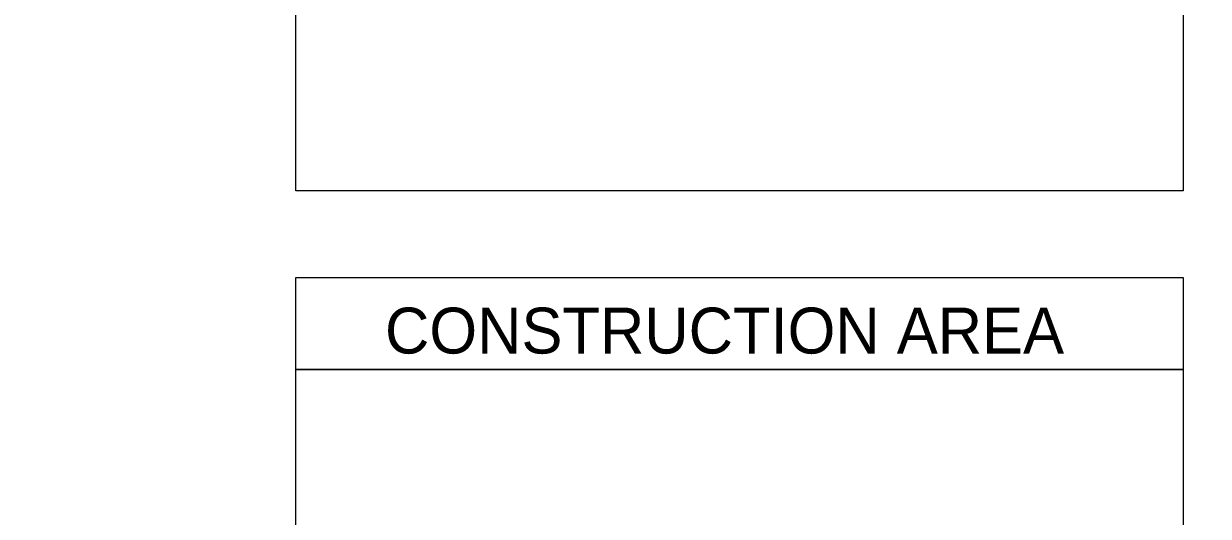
# Model space of a CAD drawing. Header units: metres. Extents: x 256329 to 886268, y -249371 to 355.
# Drawn here: x 286679.7 to 286851.7, y -881.8 to -810.3 of the extents above; entities that cross this region are included whole.
import ezdxf

# ---------------------------------------------------------------- set-up
doc = ezdxf.new("R2010")
doc.units = ezdxf.units.M
doc.header["$MEASUREMENT"] = 0
doc.layers.get('0').update_dxf_attribs({"lineweight": 18})
doc.layers.add('A_TEXT', color=4, linetype='Continuous', lineweight=0, transparency=0.3)
doc.styles.get("Standard").update_dxf_attribs({"font": 'arial.ttf'})

msp = doc.modelspace()

# ---------------------------------------------------------------- linework, layer by layer
at = {"elevation": 101311.467758}
for points in [[(286719.223832, -530.169497), (286848.028982, -530.169497), (286848.028982, -834.577933), (286719.223832, -834.577933)], [(286719.223832, -847.172887), (286848.028982, -847.172887), (286848.028982, -1131.117131), (286719.223832, -1131.117131)], [(286719.223832, -860.519049), (286848.028982, -860.519049)]]:
    msp.add_lwpolyline(points, close=True, dxfattribs=at)

# ---------------------------------------------------------------- texts
at = {"layer": 'A_TEXT', "insert": (286869.246944, -858.291841, 101311.467758), "char_height": 10, "width": 175.547662, "attachment_point": 9}
msp.add_mtext('\\pxqc;{\\fCentury Gothic|b0|i0|c0|p34;\\H0.66667x;CONSTRUCTION AREA}', dxfattribs=at)

doc.saveas('drawing.dxf')
